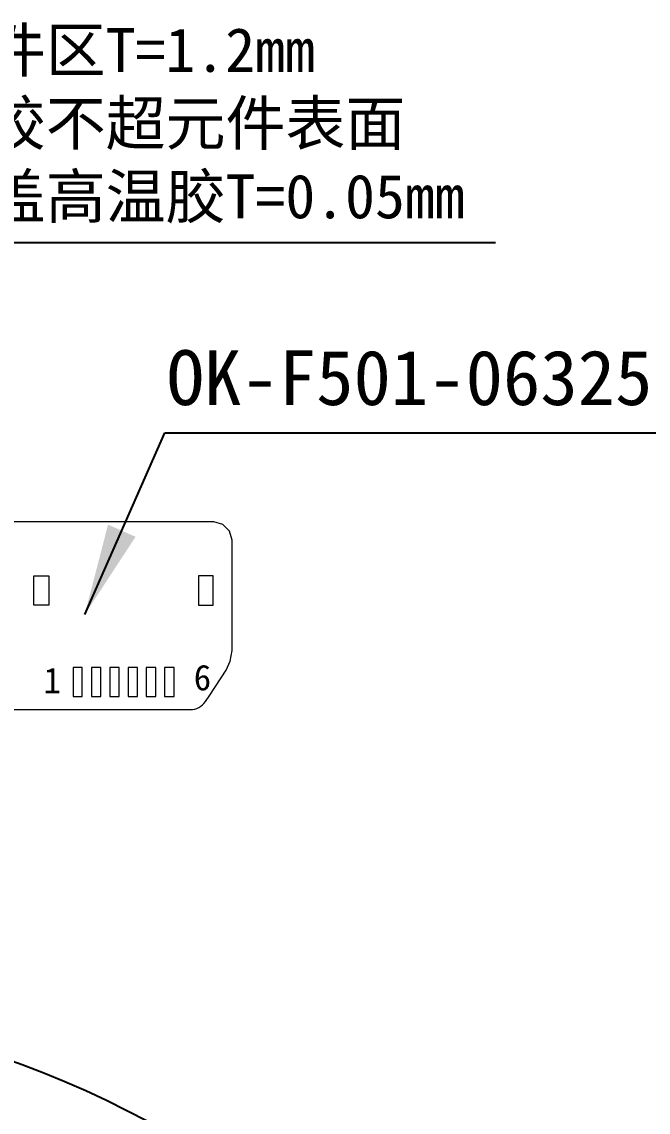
# Model space of a CAD drawing. Header units: inches. Extents: x 1065 to 1380, y -746 to -387.
# Drawn here: x 1144.9 to 1162.01, y -592.16 to -562.37 of the extents above; entities that cross this region are included whole.
import ezdxf

# ---------------------------------------------------------------- set-up
doc = ezdxf.new("R2010")
doc.units = ezdxf.units.IN
doc.header["$LTSCALE"] = 0.909449
doc.header["$MEASUREMENT"] = 0
doc.header["$PDMODE"] = 3
doc.header["$PDSIZE"] = 0.3125
doc.layers.get('0').update_dxf_attribs({"linetype": 'CONTINUOUS'})
doc.layers.get('Defpoints').update_dxf_attribs({"linetype": 'CONTINUOUS'})
doc.layers.add('DIM（标注）', color=3, linetype='CONTINUOUS')
doc.layers.add('PDF_Geomertry', color=7, linetype='CONTINUOUS')
doc.styles.add('CCN-1', font='', dxfattribs={"width": 0.85})
doc.styles.get("Standard").update_dxf_attribs({"font": 'txt', "width": 0.8})
doc.styles.add('宋', font='', dxfattribs={"height": 2})
doc.styles.add('宋体', font='', dxfattribs={"width": 0.8})
doc.styles.get('CCN-1').set_extended_font_data('SimSun')
doc.styles.get('宋').set_extended_font_data('SimSun')
doc.styles.get('宋体').set_extended_font_data('SimSun')
doc.dimstyles.new('DIM-CCN', dxfattribs={"dimscale": 0.9, "dimtxt": 1.7, "dimasz": 1.8, "dimexe": 1.5, "dimexo": 0.5, "dimgap": 0.3, "dimtad": 1, "dimzin": 0, "dimdsep": 46, "dimtxsty": 'CCN-1', "dimblk": 'OPEN30', "dimcen": 0.05, "dimclrd": 256, "dimclre": 256, "dimclrt": 256, "dimadec": 0, "dimazin": 0, "dimtfac": 1, "dimtofl": 0, "dimtmove": 0, "dimatfit": 3, "dimldrblk": 'OPEN30', "dimfxl": 1, "dimtolj": 1, "dimtzin": 0, "dimlwd": -1, "dimlwe": -1, "dimarcsym": 0})
doc.dimstyles.new('STANDARD$7', dxfattribs={"dimtxt": 1.5, "dimasz": 0.3, "dimexe": 0.25, "dimexo": 0.25, "dimgap": 0.25, "dimtad": 0, "dimzin": 0, "dimdsep": 46, "dimtxsty": 'Standard', "dimcen": 0.5, "dimclrd": 256, "dimclre": 5, "dimclrt": 256, "dimazin": 0, "dimtfac": 1, "dimtmove": 0, "dimatfit": 1, "dimfxl": 1, "dimtolj": 1, "dimtzin": 0, "dimlwd": -1, "dimarcsym": 0})

# ---------------------------------------------------------------- blocks, each defined once
blk = doc.blocks.new('SDFD')
at = {"color": 4, "ltscale": 0.1}
blk.add_circle((972.645, -665.16), 25.65, dxfattribs=at)
blk = doc.blocks.new('*D206')
at = {"layer": 'Defpoints', "color": 0, "transparency": 16777216}
for p in [(1182.555, -589.3), (1182.555, -589.645), (1181.455, -591.1)]:
    blk.add_point(p, dxfattribs=at)
at = {"layer": 'DIM（标注）', "transparency": 16777216}
for p, q in [((1181.455, -590.65), (1181.455, -588.745)), ((1179.205, -589.645), (1162.508, -589.645)), ((1182.555, -589.75), (1182.555, -590.545)), ((1184.805, -589.645), (1187.055, -589.645))]:
    blk.add_line(p, q, dxfattribs=at)
for points in [[(1179.205, -589.27), (1179.205, -590.02), (1181.455, -589.645)], [(1184.805, -589.27), (1184.805, -590.02), (1182.555, -589.645)]]:
    blk.add_solid(points, dxfattribs=at)
at = {"layer": 'DIM（标注）', "transparency": 16777216, "insert": (1169.732, -588.162), "char_height": 2.25, "attachment_point": 5, "style": '宋体'}
blk.add_mtext('\\A1;*1.10±0.05', dxfattribs=at)
blk = doc.blocks.new('_Open30')
at = {"color": 0, "linetype": 'ByBlock', "lineweight": -2}
for p, q in [((-1, 0.268), (0, 0)), ((0, 0), (-1, -0.268)), ((0, 0), (-1, 0))]:
    blk.add_line(p, q, dxfattribs=at)
blk = doc.blocks.new('AFDSAFD')
at = {"layer": 'PDF_Geomertry', "color": 40, "lineweight": 0}
for points in [[(687.117, -879.172), (686.705, -879.172), (686.705, -878.365), (687.117, -878.365), (687.117, -879.172)], [(691.208, -879.172), (691.603, -879.172), (691.603, -878.365), (691.208, -878.365), (691.208, -879.172)], [(687.781, -881.664), (688.032, -881.664), (688.032, -880.875), (687.781, -880.875), (687.781, -881.664)], [(688.283, -881.664), (688.535, -881.664), (688.535, -880.875), (688.283, -880.875), (688.283, -881.664)], [(688.786, -881.664), (689.037, -881.664), (689.037, -880.875), (688.786, -880.875), (688.786, -881.664)], [(689.288, -881.664), (689.539, -881.664), (689.539, -880.875), (689.288, -880.875), (689.288, -881.664)], [(689.773, -881.664), (690.042, -881.664), (690.042, -880.875), (689.773, -880.875), (689.773, -881.664)], [(690.275, -881.664), (690.544, -881.664), (690.544, -880.875), (690.275, -880.875), (690.275, -881.664)]]:
    blk.add_lwpolyline(points, dxfattribs=at)

msp = doc.modelspace()

# ---------------------------------------------------------------- linework, layer by layer
at = {"layer": 'PDF_Geomertry', "color": 30, "lineweight": 0}
msp.add_lwpolyline([(1143.594, -581.156), (1149.502, -581.156, 0.247964), (1149.915, -580.938), (1150.035, -580.762), (1150.483, -580.081), (1150.591, -579.829), (1150.645, -579.543), (1150.645, -576.53), (1150.573, -576.279), (1150.394, -576.1), (1150.143, -576.028), (1143.629, -576.028)], format="xyb", dxfattribs=at)

# ---------------------------------------------------------------- block references
for name, p in [('AFDSAFD', (458.522, 300.866)), ('SDFD', (163.45, 50.21))]:
    msp.add_blockref(name, p)

# ---------------------------------------------------------------- texts
at = {"color": 3, "attachment_point": 7, "style": '宋'}
for s, insert, char_height in [('元件区T=1.2mm^J点胶不超元件表面^J覆盖高温胶T=0.05mm', (1142.282, -567.873), 1.2), ('OK-F501-06325', (1148.86, -572.861, 0), 1.5)]:
    msp.add_mtext_dynamic_manual_height_columns(s, width=16.15041, gutter_width=12.5, heights=[0], dxfattribs=dict(at, insert=insert, char_height=char_height))
at = {"layer": 'DIM（标注）', "char_height": 0.7, "width": 29.23206, "attachment_point": 1, "line_spacing_factor": 0.9, "style": '宋'}
for s, insert in [('{\\C3;6}', (1149.598, -579.931)), ('{\\C3;1}', (1145.494, -580.011))]:
    msp.add_mtext(s, dxfattribs=dict(at, insert=insert))

# ---------------------------------------------------------------- dimensions: what is measured, and where the dimension line sits
at = {"layer": 'DIM（标注）'}
dim = msp.add_linear_dim(base=(1182.555, -589.645), p1=(1181.455, -591.1), p2=(1182.555, -589.3), text='*<>', dimstyle='DIM-CCN', override={"dimtxt": 2.5, "dimasz": 2.5, "dimexe": 1, "dimtxsty": '宋体', "dimsah": 1, "dimdle": 5, "dimtol": 1, "dimtp": 0.05, "dimtm": 0.05}, dxfattribs=at)
dim.commit()
dim.dimension.update_dxf_attribs({"geometry": '*D206', "text_midpoint": (1169.732, -589.645), "dimtype": 160})

# ---------------------------------------------------------------- leaders
for points in [[(1139.381, -572.804), (1142.154, -568.398), (1157.84, -568.398)], [(1146.622, -578.556), (1148.812, -573.599), (1162.906, -573.599)]]:
    msp.add_leader(points, dimstyle='STANDARD$7', override={"dimasz": 2.5}, dxfattribs=at)

doc.saveas('drawing.dxf')
